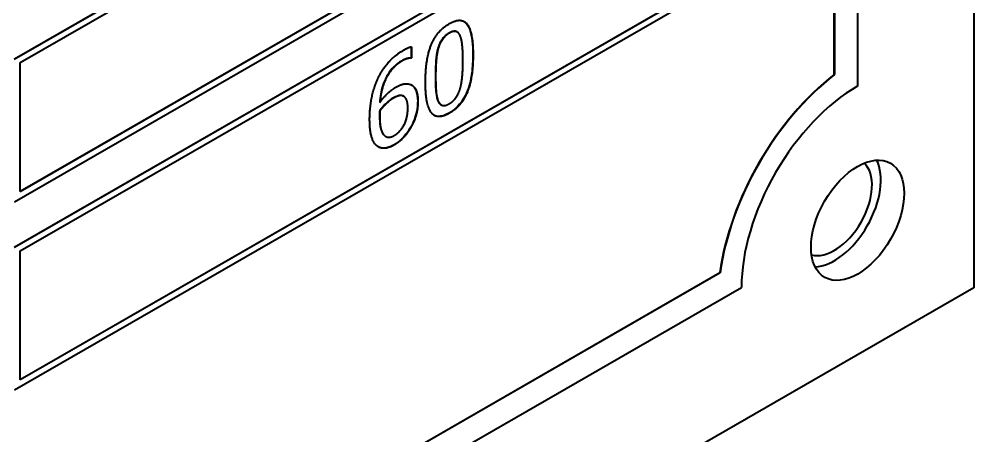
# Model space of a CAD drawing. Header units: millimetres. Extents: x 0 to 4752, y 0 to 3360.
# Drawn here: x 4316.32 to 4339.54, y 2285.58 to 2295.72 of the extents above; entities that cross this region are included whole.
import ezdxf

# ---------------------------------------------------------------- set-up
doc = ezdxf.new("R2010")
doc.units = ezdxf.units.MM
doc.header["$LTSCALE"] = 8
doc.layers.add('가시적인 것(ISO)', color=3, linetype='Continuous', lineweight=40)
doc.layers.add('가시적인 좁은 것(ISO)', color=3, linetype='Continuous', lineweight=35)

msp = doc.modelspace()

# ---------------------------------------------------------------- linework, layer by layer
at = {"layer": '가시적인 것(ISO)'}
for p, q in [((4339.54, 2351.317), (4339.54, 2289.183)), ((4336.717, 2294.091), (4336.717, 2343.144)), ((4336.146, 2294.368), (4336.146, 2342.217)), ((4336.152, 2342.219), (4336.152, 2294.365)), ((4316.206, 2294.745), (4335.156, 2305.658)), ((4335.162, 2305.655), (4316.211, 2294.742)), ((4316.353, 2294.66), (4335.02, 2305.41)), ((4316.211, 2291.276), (4335.162, 2302.188)), ((4316.353, 2291.527), (4335.015, 2302.274)), ((4335.02, 2302.271), (4316.353, 2291.521)), ((4316.206, 2290.167), (4335.156, 2301.08)), ((4335.162, 2301.077), (4316.211, 2290.164)), ((4316.353, 2290.082), (4335.02, 2300.832)), ((4316.353, 2286.949), (4335.015, 2297.696)), ((4335.02, 2297.692), (4316.353, 2286.942)), ((4316.211, 2286.697), (4335.162, 2297.61)), ((4326.971, 2295.405), (4326.977, 2295.401)), ((4325.859, 2295.042), (4325.859, 2294.777)), ((4325.865, 2295.043), (4325.865, 2294.774)), ((4316.353, 2291.521), (4316.353, 2294.66)), ((4325.859, 2294.777), (4325.849, 2294.771)), ((4325.849, 2294.771), (4325.855, 2294.768)), ((4325.865, 2294.774), (4325.855, 2294.768)), ((4325.859, 2294.777), (4325.865, 2294.774)), ((4336.146, 2294.368), (4336.152, 2294.365)), ((4325.647, 2293.852), (4325.652, 2293.849)), ((4325.671, 2293.841), (4325.677, 2293.838)), ((4325.092, 2293.692), (4325.098, 2293.689)), ((4325.092, 2293.49), (4325.098, 2293.487)), ((4326.584, 2293.632), (4326.589, 2293.629)), ((4325.233, 2292.867), (4325.239, 2292.863)), ((4316.353, 2286.942), (4316.353, 2290.082)), ((4260.867, 2247.802), (4333.365, 2289.551)), ((4333.371, 2289.548), (4260.868, 2247.796)), ((4333.365, 2289.551), (4333.371, 2289.548)), ((4339.54, 2289.183), (4254.687, 2240.319)), ((4260.35, 2246.844), (4333.889, 2289.192))]:
    msp.add_line(p, q, dxfattribs=at)
for centre, major_axis, start_param, end_param in [((4336.712, 2290.824), (2.395, 4.16), 0.950913, 2.186813), ((4336.717, 2290.821), (-2.395, -4.16), 4.092505, 5.328405), ((4336.717, 2290.821), (1.996, 3.466), 0.783464, 2.354261), ((4336.146, 2291.15), (0.647, 1.124), 3.27528, 6.149498), ((4336.146, 2291.15), (-0.799, -1.388), 0.360168, 2.781425)]:
    msp.add_ellipse(centre, major_axis=major_axis, ratio=0.578093, start_param=start_param, end_param=end_param, dxfattribs=at)
msp.add_ellipse((4336.712, 2290.824), major_axis=(-0.799, -1.388), ratio=0.578093, dxfattribs=at)
for points, degree in [([(4326.205, 2294.181), (4326.205, 2294.747), (4326.489, 2295.435), (4326.785, 2295.605)], 2), ([(4326.785, 2295.605), (4327.083, 2295.777), (4327.363, 2295.395), (4327.363, 2294.849)], 2), ([(4326.785, 2295.373), (4326.684, 2295.315), (4326.553, 2295.129), (4326.515, 2294.997)], 2), ([(4327.05, 2295.309), (4327.014, 2295.394), (4326.886, 2295.431), (4326.785, 2295.373)], 2), ([(4327.116, 2294.707), (4327.116, 2294.923), (4327.087, 2295.223), (4327.05, 2295.309)], 2), ([(4325.047, 2294.263), (4325.145, 2294.479), (4325.456, 2294.836), (4325.66, 2294.954)], 2), ([(4325.66, 2294.954), (4325.72, 2294.989), (4325.825, 2295.036), (4325.865, 2295.043)], 2), ([(4326.515, 2294.997), (4326.478, 2294.869), (4326.452, 2294.528), (4326.452, 2294.323)], 2), ([(4325.627, 2294.693), (4325.402, 2294.563), (4325.124, 2294.05), (4325.098, 2293.689)], 2), ([(4325.855, 2294.768), (4325.821, 2294.769), (4325.698, 2294.733), (4325.627, 2294.693)], 2), ([(4327.363, 2294.849), (4327.363, 2294.286), (4327.08, 2293.596), (4326.785, 2293.426)], 2), ([(4327.052, 2294.032), (4327.087, 2294.156), (4327.116, 2294.492), (4327.116, 2294.707)], 2), ([(4324.848, 2293.274), (4324.848, 2293.547), (4324.945, 2294.042), (4325.047, 2294.263)], 2), ([(4326.785, 2293.426), (4326.486, 2293.253), (4326.205, 2293.63), (4326.205, 2294.181)], 2), ([(4326.452, 2294.323), (4326.452, 2294.102), (4326.475, 2293.821), (4326.513, 2293.727)], 2), ([(4325.098, 2293.689), (4325.184, 2293.808), (4325.366, 2293.99), (4325.475, 2294.052)], 2), ([(4325.475, 2294.052), (4325.58, 2294.113), (4325.739, 2294.155), (4325.825, 2294.13)], 2), ([(4325.825, 2294.13), (4325.925, 2294.101), (4326.022, 2293.889), (4326.022, 2293.709)], 2), ([(4326.785, 2293.658), (4326.885, 2293.716), (4327.015, 2293.901), (4327.052, 2294.032)], 2), ([(4325.421, 2293.788), (4325.336, 2293.739), (4325.176, 2293.588), (4325.098, 2293.487)], 2), ([(4325.652, 2293.849), (4325.604, 2293.865), (4325.484, 2293.825), (4325.421, 2293.788)], 2), ([(4325.671, 2293.841), (4325.663, 2293.845), (4325.655, 2293.849), (4325.647, 2293.852)], 3), ([(4325.776, 2293.555), (4325.776, 2293.684), (4325.717, 2293.825), (4325.652, 2293.849)], 2), ([(4326.022, 2293.709), (4326.022, 2293.548), (4325.93, 2293.222), (4325.852, 2293.085)], 2), ([(4326.513, 2293.727), (4326.549, 2293.639), (4326.679, 2293.597), (4326.785, 2293.658)], 2), ([(4325.098, 2293.487), (4325.096, 2293.456), (4325.093, 2293.397), (4325.093, 2293.352)], 2), ([(4325.448, 2292.885), (4325.595, 2292.97), (4325.776, 2293.314), (4325.776, 2293.555)], 2), ([(4325.048, 2292.616), (4324.954, 2292.675), (4324.848, 2292.996), (4324.848, 2293.274)], 2), ([(4325.093, 2293.352), (4325.093, 2293.135), (4325.167, 2292.911), (4325.223, 2292.874)], 2), ([(4325.852, 2293.085), (4325.771, 2292.942), (4325.569, 2292.726), (4325.447, 2292.655)], 2), ([(4325.217, 2292.877), (4325.222, 2292.873), (4325.227, 2292.87), (4325.233, 2292.867)], 3), ([(4325.223, 2292.874), (4325.274, 2292.837), (4325.385, 2292.849), (4325.448, 2292.885)], 2), ([(4325.447, 2292.655), (4325.325, 2292.585), (4325.124, 2292.565), (4325.048, 2292.616)], 2)]:
    msp.add_open_spline(points, degree=degree, dxfattribs=at)
for points, knots in [([(4327.143, 2295.659), (4327.151, 2295.654), (4327.159, 2295.648), (4327.196, 2295.619), (4327.242, 2295.572), (4327.339, 2295.306), (4327.357, 2295.083), (4327.357, 2294.852)], [-0.1967538, -0.1967538, -0.1967538, -0.1967538, -0.1778314, -0.1778314, -0.1056911, -0.1056911, 0, 0, 0, 0]), ([(4326.779, 2295.376), (4326.757, 2295.363), (4326.734, 2295.348), (4326.692, 2295.315), (4326.673, 2295.297), (4326.635, 2295.255), (4326.607, 2295.221), (4326.548, 2295.115), (4326.526, 2295.057), (4326.509, 2295)], [-0.08997993, -0.08997993, -0.08997993, -0.08997993, -0.06661875, -0.06661875, -0.04544513, -0.04544513, -0.02339217, -0.02339217, 0, 0, 0, 0]), ([(4326.971, 2295.405), (4326.97, 2295.405), (4326.969, 2295.406), (4326.941, 2295.421), (4326.914, 2295.422), (4326.857, 2295.415), (4326.818, 2295.399), (4326.779, 2295.376)], [-0.03284508, -0.03284508, -0.03284508, -0.03284508, -0.03244493, -0.03244493, -0.02060767, -0.02060767, 0, 0, 0, 0]), ([(4326.509, 2295), (4326.481, 2294.901), (4326.467, 2294.795), (4326.456, 2294.657), (4326.446, 2294.531), (4326.446, 2294.326)], [-0.2872609, -0.2872609, -0.2872609, -0.2872609, -0.0939422, -0.0939422, 0, 0, 0, 0]), ([(4325.622, 2294.696), (4325.559, 2294.66), (4325.497, 2294.614), (4325.382, 2294.5), (4325.332, 2294.436), (4325.229, 2294.266), (4325.192, 2294.174), (4325.124, 2293.963), (4325.102, 2293.821), (4325.092, 2293.692)], [-0.1305848, -0.1305848, -0.1305848, -0.1305848, -0.1079336, -0.1079336, -0.0862861, -0.0862861, -0.0569744, -0.0569744, 0, 0, 0, 0]), ([(4325.849, 2294.771), (4325.816, 2294.772), (4325.77, 2294.759), (4325.711, 2294.742), (4325.666, 2294.722), (4325.622, 2294.696)], [-0.03255013, -0.03255013, -0.03255013, -0.03255013, -0.02359364, -0.02359364, 0, 0, 0, 0]), ([(4327.357, 2294.852), (4327.357, 2294.71), (4327.35, 2294.555), (4327.315, 2294.286), (4327.29, 2294.158), (4327.227, 2293.968), (4327.193, 2293.882), (4327.099, 2293.721), (4327.051, 2293.656), (4326.927, 2293.527), (4326.853, 2293.472), (4326.779, 2293.429)], [-0.2680321, -0.2680321, -0.2680321, -0.2680321, -0.1780903, -0.1780903, -0.1090851, -0.1090851, -0.0707526, -0.0707526, -0.0392192, -0.0392192, 0, 0, 0, 0]), ([(4326.446, 2294.326), (4326.446, 2294.21), (4326.449, 2294.076), (4326.462, 2293.92), (4326.471, 2293.82), (4326.508, 2293.731)], [-0.189822, -0.189822, -0.189822, -0.189822, -0.0541151, -0.0541151, 0, 0, 0, 0]), ([(4325.872, 2294.111), (4325.884, 2294.103), (4325.896, 2294.095), (4325.938, 2294.056), (4325.957, 2294.022), (4326.004, 2293.92), (4326.016, 2293.819), (4326.016, 2293.712)], [-0.06918492, -0.06918492, -0.06918492, -0.06918492, -0.06403429, -0.06403429, -0.0489567, -0.0489567, 0, 0, 0, 0]), ([(4325.415, 2293.792), (4325.359, 2293.759), (4325.304, 2293.718), (4325.215, 2293.634), (4325.16, 2293.579), (4325.092, 2293.49)], [-0.1079572, -0.1079572, -0.1079572, -0.1079572, -0.0425059, -0.0425059, 0, 0, 0, 0]), ([(4325.647, 2293.852), (4325.631, 2293.858), (4325.614, 2293.86), (4325.577, 2293.859), (4325.558, 2293.855), (4325.498, 2293.835), (4325.456, 2293.815), (4325.415, 2293.792)], [-0.04335179, -0.04335179, -0.04335179, -0.04335179, -0.03261415, -0.03261415, -0.02189406, -0.02189406, 0, 0, 0, 0]), ([(4326.016, 2293.712), (4326.016, 2293.654), (4326.012, 2293.593), (4325.993, 2293.477), (4325.98, 2293.416), (4325.93, 2293.258), (4325.894, 2293.172), (4325.846, 2293.089)], [-0.09951917, -0.09951917, -0.09951917, -0.09951917, -0.0648033, -0.0648033, -0.03592276, -0.03592276, 0, 0, 0, 0]), ([(4326.508, 2293.731), (4326.517, 2293.708), (4326.528, 2293.687), (4326.554, 2293.654), (4326.568, 2293.642), (4326.584, 2293.632)], [-0.0500509, -0.0500509, -0.0500509, -0.0500509, -0.04141394, -0.04141394, -0.03402, -0.03402, -0.03402, -0.03402]), ([(4325.092, 2293.49), (4325.091, 2293.47), (4325.09, 2293.45), (4325.089, 2293.422), (4325.088, 2293.397), (4325.088, 2293.356)], [-0.06799961, -0.06799961, -0.06799961, -0.06799961, -0.01890132, -0.01890132, 0, 0, 0, 0]), ([(4325.088, 2293.356), (4325.088, 2293.271), (4325.092, 2293.182), (4325.119, 2293.029), (4325.138, 2292.985), (4325.171, 2292.922), (4325.191, 2292.894), (4325.217, 2292.877)], [-0.06210647, -0.06210647, -0.06210647, -0.06210647, -0.04130619, -0.04130619, -0.02008937, -0.02008937, 0, 0, 0, 0]), ([(4326.779, 2293.429), (4326.733, 2293.403), (4326.687, 2293.381), (4326.601, 2293.353), (4326.562, 2293.346), (4326.485, 2293.347), (4326.45, 2293.357), (4326.418, 2293.374)], [-0.4075803, -0.4075803, -0.4075803, -0.4075803, -0.3359098, -0.3359098, -0.270443, -0.270443, -0.2011203, -0.2011203, -0.2011203, -0.2011203]), ([(4325.846, 2293.089), (4325.819, 2293.041), (4325.79, 2292.995), (4325.722, 2292.901), (4325.688, 2292.862), (4325.591, 2292.759), (4325.517, 2292.702), (4325.441, 2292.659)], [-0.06961396, -0.06961396, -0.06961396, -0.06961396, -0.05591575, -0.05591575, -0.04004824, -0.04004824, 0, 0, 0, 0]), ([(4325.441, 2292.659), (4325.399, 2292.634), (4325.357, 2292.614), (4325.276, 2292.587), (4325.238, 2292.579), (4325.148, 2292.574), (4325.101, 2292.585), (4325.06, 2292.608)], [-0.07891905, -0.07891905, -0.07891905, -0.07891905, -0.05657826, -0.05657826, -0.03546572, -0.03546572, -0.00444952, -0.00444952, -0.00444952, -0.00444952])]:
    msp.add_open_spline(points, degree=3, knots=knots, dxfattribs=at)
at = {"layer": '가시적인 좁은 것(ISO)'}
for p, q in [((4326.779, 2295.376), (4326.785, 2295.373)), ((4326.509, 2295), (4326.515, 2294.997)), ((4325.622, 2294.696), (4325.627, 2294.693)), ((4327.357, 2294.852), (4327.363, 2294.849)), ((4326.446, 2294.326), (4326.452, 2294.323)), ((4325.415, 2293.792), (4325.421, 2293.788)), ((4326.016, 2293.712), (4326.022, 2293.709)), ((4326.508, 2293.731), (4326.513, 2293.727)), ((4325.088, 2293.356), (4325.093, 2293.352)), ((4326.779, 2293.429), (4326.785, 2293.426)), ((4325.846, 2293.089), (4325.852, 2293.085)), ((4325.217, 2292.877), (4325.223, 2292.874)), ((4325.441, 2292.659), (4325.447, 2292.655))]:
    msp.add_line(p, q, dxfattribs=at)

doc.saveas('drawing.dxf')
